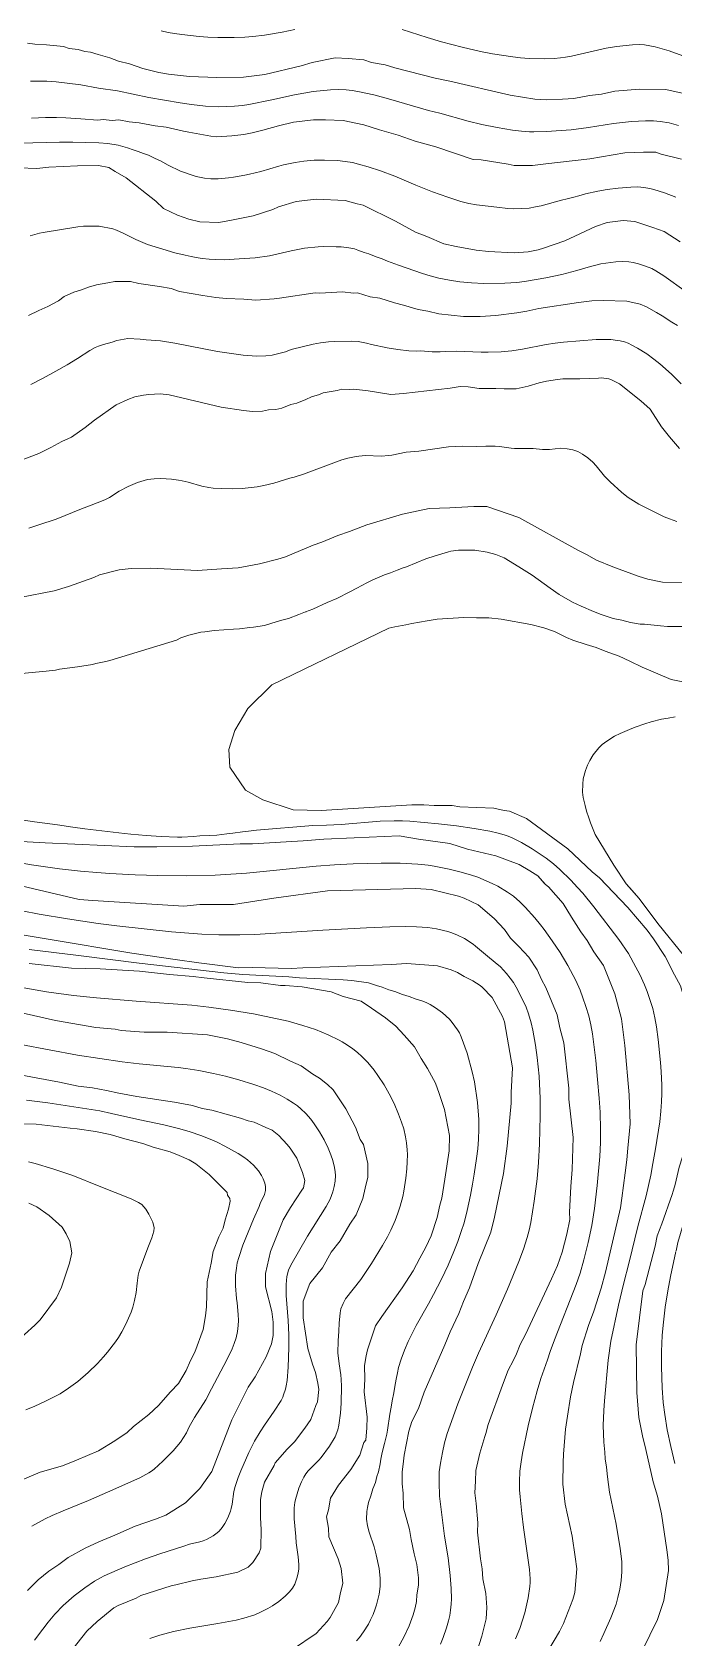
# Model space of a CAD drawing. Header units: metres. Extents: x 548946 to 557077, y 1838800 to 1845419.
# Drawn here: x 552086 to 552328, y 1842373 to 1842978 of the extents above; entities that cross this region are included whole.
import ezdxf

# ---------------------------------------------------------------- set-up
doc = ezdxf.new("R2010")
doc.units = ezdxf.units.M
doc.header["$LTSCALE"] = 28
doc.layers.add('1', color=7, linetype='Continuous', lineweight=13)
doc.layers.add('2', color=7, linetype='Continuous', lineweight=13)

msp = doc.modelspace()

# ---------------------------------------------------------------- linework, layer by layer
at = {"layer": '1'}
msp.add_line((552311.72, 1842655.67), (552315.24, 1842651.68), dxfattribs=at)
for points in [[(552332.6, 1842954.86), (552325.29, 1842956.57), (552315.37, 1842956.7), (552306.06, 1842955.89), (552301.1, 1842954.81), (552296.58, 1842954.3), (552290.62, 1842953.11), (552286.33, 1842952.87), (552280.25, 1842952.68), (552275.9, 1842952.95), (552266.59, 1842954.42), (552243.88, 1842959.7), (552238.41, 1842960.85), (552223.23, 1842964.71), (552219.55, 1842965.81), (552214.36, 1842966.74), (552211.46, 1842967.68), (552205.55, 1842968.27), (552200.69, 1842968.48), (552192, 1842966.72), (552187.82, 1842965.48), (552174.23, 1842962.15), (552166.21, 1842961.23), (552156.06, 1842961.08), (552145.85, 1842961.44), (552137.88, 1842962.31), (552134.25, 1842962.91), (552128.23, 1842964.5), (552123.2, 1842966.22), (552119.02, 1842967.26), (552115.83, 1842968.42), (552111.37, 1842969.69), (552108.47, 1842970.63), (552106.4, 1842970.9), (552103.78, 1842971.62), (552100.43, 1842972), (552098.31, 1842972.77), (552091.9, 1842973.31), (552087.55, 1842973.57), (552084.71, 1842974.01)], [(552118.62, 1842956.01), (552111.46, 1842957.06), (552104.82, 1842958.24), (552095.54, 1842959.4), (552092.01, 1842959.64), (552085.82, 1842959.71)], [(552330.05, 1842942.99), (552326.54, 1842943.92), (552323.21, 1842944.51), (552320.71, 1842944.69), (552317.64, 1842944.72), (552312.36, 1842944.48), (552309.02, 1842944.16), (552305.63, 1842943.73), (552296.22, 1842942.25), (552289.6, 1842941.38), (552285.88, 1842941.05), (552280.38, 1842940.72), (552275.59, 1842940.56), (552273.89, 1842940.6), (552270.95, 1842940.82), (552267.47, 1842941.26), (552261.75, 1842942.21), (552256, 1842943.36), (552250.79, 1842944.64), (552240.12, 1842947.59), (552235.93, 1842948.65), (552220.75, 1842952.99), (552215.24, 1842954.47), (552209.21, 1842955.83), (552207.06, 1842956.18), (552204.84, 1842956.42), (552201.99, 1842956.49), (552198.92, 1842956.44), (552192.44, 1842955.77), (552185.32, 1842954.5), (552176.83, 1842952.58), (552168.17, 1842950.84), (552165.75, 1842950.52), (552162.78, 1842950.24), (552156.71, 1842950.04), (552151.85, 1842950.31), (552146.6, 1842950.9), (552142.23, 1842951.53), (552130.53, 1842953.51), (552118.62, 1842956.01)], [(552086.27, 1842945.68), (552091.57, 1842946.03), (552095.64, 1842945.99), (552099.2, 1842945.89), (552104.84, 1842945.52), (552111.25, 1842944.98), (552113.26, 1842945.21), (552116.6, 1842944.83), (552119.11, 1842945.12), (552123.02, 1842944.29), (552126.87, 1842943.97), (552132.83, 1842942.88), (552136.96, 1842942.33), (552143.49, 1842940.79)], [(552143.49, 1842940.79), (552145.55, 1842940.52), (552153.87, 1842938.93), (552155.93, 1842938.66), (552161.73, 1842939.07), (552166.24, 1842939.58), (552169.47, 1842940.21), (552173.43, 1842941.17), (552179.33, 1842942.86), (552185.02, 1842944.27), (552192.54, 1842945.14), (552197.11, 1842945.15), (552203.75, 1842944.89), (552211.56, 1842943.25), (552217.36, 1842941.37), (552224.45, 1842939.39), (552230.82, 1842937.07), (552238.68, 1842934.92), (552252.69, 1842930.17), (552255.76, 1842930.01), (552265.86, 1842928.37), (552268.2, 1842927.88), (552275.06, 1842927.9), (552280.08, 1842928.47), (552296.63, 1842930.37), (552309.84, 1842932.64), (552316.92, 1842932.94), (552321.49, 1842932.96), (552323.61, 1842932.19), (552331.2, 1842930.26)], [(552329.11, 1842915.92), (552324.8, 1842917.61), (552320.8, 1842918.85), (552319.28, 1842919.23), (552317, 1842919.66), (552314.81, 1842919.84), (552312.08, 1842919.79), (552307.32, 1842919.37), (552303.15, 1842918.81), (552299.66, 1842918.2), (552294.98, 1842917.17), (552292.56, 1842916.48), (552290.58, 1842916.01), (552288.15, 1842915.28), (552285.96, 1842914.78), (552278.28, 1842912.71), (552276.18, 1842912.27), (552273.76, 1842911.86), (552271.05, 1842911.64), (552268.08, 1842911.6), (552265.75, 1842911.73), (552261.59, 1842912.14), (552253.91, 1842913.11), (552251.12, 1842913.62), (552248.02, 1842914.38), (552243.1, 1842915.93), (552237.33, 1842918.02), (552231.04, 1842920.54), (552223.24, 1842923.82), (552217.78, 1842925.93), (552213.13, 1842927.44), (552209.46, 1842928.46), (552207.18, 1842929), (552204.52, 1842929.46), (552201.53, 1842929.78), (552196.71, 1842929.97), (552192.78, 1842929.89), (552188.84, 1842929.56), (552185.57, 1842929.06), (552181.2, 1842928.1), (552179.46, 1842927.66), (552172.64, 1842925.66), (552168.37, 1842924.57), (552166.68, 1842924.23), (552162.42, 1842923.44), (552160.54, 1842923.2), (552156.62, 1842922.83), (552153.79, 1842922.84), (552151.44, 1842923.1), (552148.33, 1842923.8), (552147.16, 1842924.14), (552142.43, 1842925.79), (552137.73, 1842928.03), (552134.92, 1842929.63), (552132.82, 1842930.55), (552130.4, 1842931.73), (552128.5, 1842932.39), (552126.41, 1842933.23), (552124.56, 1842933.77), (552122.45, 1842934.53), (552118.88, 1842935.56), (552114.99, 1842936.21), (552111.61, 1842936.45), (552101.87, 1842936.73), (552096.82, 1842936.74), (552086.76, 1842936.39), (552078.25, 1842936.31)], [(552105.87, 1842904.99), (552103.73, 1842904.74), (552090.64, 1842902.65), (552089.23, 1842902.36), (552085.81, 1842901.41)], [(552332.95, 1842880.35), (552324.57, 1842886.37), (552321.48, 1842888.24), (552319.99, 1842889.03), (552319.04, 1842889.44), (552316.53, 1842890.35), (552314.95, 1842890.83), (552312.94, 1842891.32), (552311.4, 1842891.56), (552308.94, 1842891.72), (552306.5, 1842891.65), (552300.85, 1842890.81), (552296.08, 1842889.65), (552291.74, 1842888.31), (552286.07, 1842886.81), (552280.09, 1842885.54), (552272.07, 1842884.2), (552269.12, 1842883.83), (552264.65, 1842883.59), (552256.73, 1842883.44), (552252.04, 1842883.63), (552247.65, 1842884.11), (552243.83, 1842884.69), (552239.82, 1842885.45), (552236.55, 1842886.28), (552233.58, 1842887.22), (552224.54, 1842890.36), (552220.41, 1842891.89), (552218.4, 1842892.73), (552216.09, 1842893.5), (552213.42, 1842894.55), (552211.57, 1842895.15), (552209.26, 1842896.03), (552207.93, 1842896.44), (552205.79, 1842896.87), (552203, 1842897.2), (552201.11, 1842897.3), (552196.27, 1842897.39), (552194.27, 1842897.31), (552189.11, 1842896.77), (552184.09, 1842895.75), (552180.79, 1842894.94), (552175.97, 1842893.89), (552170.51, 1842893.13), (552164.55, 1842892.68), (552158.83, 1842892.4), (552155.68, 1842892.47), (552153.19, 1842892.63), (552150.62, 1842892.89), (552148.28, 1842893.24), (552146.46, 1842893.56), (552144.17, 1842894.08), (552140.33, 1842895.05), (552135.73, 1842896.35), (552129.94, 1842898.16), (552125.6, 1842899.99), (552121.11, 1842902.32), (552118.28, 1842903.59), (552116.96, 1842904.07), (552111.76, 1842904.99), (552110.21, 1842905.07), (552107.39, 1842905.06), (552105.87, 1842904.99)], [(552085.12, 1842871.35), (552088.96, 1842873.32), (552092.36, 1842874.72), (552096.42, 1842876.96), (552098.53, 1842878.48), (552102.15, 1842880.16), (552105.11, 1842881.01), (552107.78, 1842882.08), (552110.73, 1842882.92), (552114.97, 1842883.66), (552117.7, 1842884.23), (552123.55, 1842884.14), (552126.67, 1842883.48), (552134.43, 1842882.33), (552138.84, 1842881.56), (552142.02, 1842880.4), (552150.83, 1842878.87), (552155.74, 1842878.16), (552159.59, 1842877.84), (552166.22, 1842877.58), (552170.85, 1842877.1), (552177.65, 1842877.62), (552179.66, 1842877.85), (552193.15, 1842879.9), (552194.93, 1842879.85), (552203.52, 1842880.33), (552207.64, 1842879.78), (552209.15, 1842879.96), (552213.89, 1842878.47), (552217.52, 1842877.87)], [(552217.52, 1842877.87), (552223.04, 1842876.21), (552226.45, 1842875.33), (552231.97, 1842873.68), (552235.6, 1842873.07), (552239.78, 1842872.03), (552249.04, 1842871.06), (552255.4, 1842871.02), (552261.2, 1842871.43), (552269.22, 1842872.35), (552272.95, 1842873.03), (552277.41, 1842874.05), (552292.4, 1842876.27), (552297.42, 1842876.85), (552301.71, 1842877.08), (552310.63, 1842876.83), (552315.6, 1842875.62), (552318, 1842874.63), (552321.8, 1842872.52), (552323.98, 1842871.25), (552327.55, 1842868.86), (552329.73, 1842867.59)], [(552242.41, 1842857.82), (552240.24, 1842857.71), (552237.24, 1842857.71), (552232.82, 1842858.01), (552231.16, 1842857.99), (552228.44, 1842858.12), (552224.31, 1842858.59), (552220.34, 1842859.25), (552214.41, 1842860.48), (552212.5, 1842860.97), (552209.36, 1842861.58), (552206.68, 1842861.72), (552200.29, 1842861.62), (552198.24, 1842861.46), (552195.14, 1842861.05), (552192.36, 1842860.54), (552188.71, 1842859.75), (552184.16, 1842858.52), (552181.96, 1842857.73), (552180.43, 1842857.28), (552177.01, 1842856.47), (552174.57, 1842856.16), (552171.14, 1842856), (552166.04, 1842856.49), (552156.37, 1842857.8), (552140.21, 1842860.93), (552134.85, 1842861.83), (552131.31, 1842862.14), (552129.44, 1842862.2), (552127.19, 1842862.51), (552122.52, 1842862.66), (552118.44, 1842861.97), (552116.71, 1842861.36), (552113.42, 1842860.49), (552111.47, 1842859.83), (552110.25, 1842859.31), (552108.28, 1842858.23), (552103.59, 1842855.17), (552099.65, 1842852.8), (552095.41, 1842850.34), (552090.64, 1842847.72), (552085.99, 1842845.4)], [(552331.14, 1842845.65), (552327.4, 1842849.3), (552323, 1842853.16), (552320.76, 1842854.93), (552318.13, 1842856.87), (552314.67, 1842859.09), (552312.51, 1842860.25), (552311.1, 1842860.89), (552309.67, 1842861.41), (552308.14, 1842861.8), (552307.11, 1842861.99), (552304.54, 1842862.27), (552301.88, 1842862.39), (552299.03, 1842862.34), (552286.69, 1842861.32), (552283.6, 1842860.98), (552280.23, 1842860.49), (552271.26, 1842858.68), (552267.29, 1842858.04), (552263.29, 1842857.71), (552258.35, 1842857.55), (552255.71, 1842857.56), (552246.42, 1842857.88), (552242.41, 1842857.82)], [(552330.45, 1842821.32), (552326.65, 1842825.71), (552323.68, 1842829.44), (552319.36, 1842836.06), (552315.95, 1842839.23), (552307.85, 1842845.67), (552304.89, 1842847.11), (552303.83, 1842847.5), (552300.98, 1842847.93), (552299.98, 1842847.82), (552292.9, 1842847.51), (552286.54, 1842847.55), (552284.54, 1842847.32), (552280.3, 1842846.58), (552277.57, 1842846.01), (552273.39, 1842844.77), (552268.94, 1842843.76), (552264.36, 1842843.74), (552261.3, 1842843.9), (552258.51, 1842843.83), (552254.94, 1842843.93), (552250.81, 1842844.48), (552247.75, 1842844.63), (552244.01, 1842843.95), (552226.46, 1842841.94), (552221.66, 1842841.65)], [(552221.66, 1842841.65), (552213.13, 1842842.96), (552207.72, 1842843.61), (552206.21, 1842843.44), (552203.15, 1842843.6), (552201.42, 1842843.14), (552197.69, 1842842.46), (552196.18, 1842842.29), (552194.73, 1842841.62), (552191.78, 1842840.77), (552189.61, 1842839.76), (552186.21, 1842838.35), (552183.98, 1842837.85), (552180.59, 1842836.44), (552178.36, 1842835.93), (552175.57, 1842835.87), (552173.34, 1842835.36), (552169.55, 1842835.18), (552166.21, 1842835.56), (552157.67, 1842836.87), (552138.09, 1842841.49), (552134.74, 1842841.86), (552130.45, 1842841.63), (552128.44, 1842841.4), (552125.21, 1842840.77), (552122.54, 1842839.71), (552118.19, 1842837.68), (552109.96, 1842831.91), (552106.46, 1842829.23), (552101.28, 1842825.59), (552097.67, 1842823.9), (552093.6, 1842821.66), (552089.04, 1842819.36), (552075.4, 1842814.24)], [(552349.23, 1842770.47), (552324.03, 1842770.89), (552318.56, 1842772.04), (552314.88, 1842773.14), (552305.33, 1842776.62), (552299.19, 1842779.22), (552295.39, 1842781.33), (552292.15, 1842782.99), (552269.9, 1842795.3), (552257.83, 1842799.41), (552252.93, 1842799.41), (552243.87, 1842798.85), (552236.14, 1842798.66), (552226.07, 1842796.47), (552212.65, 1842792.54), (552206.08, 1842790.01), (552201.68, 1842788.49), (552195.61, 1842786.02), (552192.43, 1842784.89), (552182.02, 1842780.4), (552179.07, 1842779.55), (552172.16, 1842777.75), (552164.19, 1842776.33), (552157.89, 1842775.86), (552148.81, 1842775.33), (552131.19, 1842776.11), (552123.83, 1842776.03), (552119.31, 1842775.51), (552111.9, 1842773.65), (552109.73, 1842772.64), (552100.21, 1842769.26), (552094.81, 1842767.62), (552081.88, 1842765.13)], [(552151.59, 1842752.21), (552155.14, 1842752.62), (552158.8, 1842752.94), (552162.36, 1842753.15), (552164.64, 1842753.31), (552168.58, 1842753.76), (552169.96, 1842753.92), (552174.07, 1842754.59), (552176.87, 1842755.41), (552180.64, 1842756.53), (552183.15, 1842757.22), (552186.98, 1842758.66), (552189.56, 1842759.65), (552192.23, 1842760.76), (552197.63, 1842763.27), (552201.35, 1842764.79), (552206.16, 1842767.24), (552208.89, 1842768.65), (552212.65, 1842770.68), (552214.92, 1842771.73), (552219.29, 1842773.63), (552221.5, 1842774.38), (552224.08, 1842775.38), (552226.38, 1842776.24), (552227.63, 1842776.68), (552234.86, 1842779.7), (552238.43, 1842780.81), (552243.35, 1842782.27), (552244.31, 1842782.58), (552247.16, 1842783.01), (552249.46, 1842782.97), (552253.36, 1842782.92), (552257.94, 1842782.15), (552261.22, 1842781.32), (552264.36, 1842780.09), (552269.93, 1842776.73), (552274.89, 1842773.51), (552281.74, 1842768.6), (552285.1, 1842766.29), (552290.12, 1842763.38), (552293.39, 1842761.85), (552298.01, 1842759.79), (552300.93, 1842758.73), (552305.49, 1842757.25), (552308.67, 1842756.52), (552311.95, 1842755.7), (552315.61, 1842755.12), (552317.32, 1842755.01), (552323.28, 1842754.4), (552326, 1842754.21), (552327.4, 1842754.17), (552331.49, 1842754.14)], [(552151.59, 1842752.21), (552155.14, 1842752.62), (552158.8, 1842752.94), (552162.36, 1842753.15), (552164.64, 1842753.31), (552168.58, 1842753.76), (552169.96, 1842753.92), (552174.07, 1842754.59), (552176.87, 1842755.41), (552180.64, 1842756.53), (552183.15, 1842757.22), (552186.98, 1842758.66), (552189.56, 1842759.65), (552189.82, 1842759.76)], [(552244.83, 1842686.72), (552237.97, 1842686.69), (552234.13, 1842687.01), (552229.55, 1842687), (552195.42, 1842684.85), (552184.87, 1842685.15), (552173.38, 1842688.84), (552166.87, 1842692.53), (552160.97, 1842701.13), (552160.66, 1842707.89), (552162.83, 1842714.95), (552167.8, 1842723.25), (552176.8, 1842732.15), (552220.92, 1842753.6), (552223.14, 1842754.11), (552227.38, 1842754.85), (552229.61, 1842755.36), (552235.35, 1842756.27), (552239.08, 1842756.95), (552249.17, 1842757.59), (552254.02, 1842757.39), (552258.59, 1842757.4), (552263.22, 1842756.92), (552274.38, 1842754.89), (552279.35, 1842753.68), (552283.31, 1842752.35), (552287.89, 1842750.08), (552290.29, 1842749.09), (552295.31, 1842747.38), (552299, 1842746.27), (552302.46, 1842744.89), (552307.76, 1842742.96), (552311.78, 1842741.13), (552316.36, 1842738.86), (552327.3, 1842734.27), (552333.55, 1842732.95)], [(552244.83, 1842686.72), (552237.97, 1842686.69), (552234.13, 1842687.01), (552229.55, 1842687), (552195.42, 1842684.85), (552184.87, 1842685.15), (552173.38, 1842688.84), (552166.87, 1842692.53), (552160.97, 1842701.13), (552160.66, 1842707.89), (552162.83, 1842714.95), (552167.8, 1842723.25), (552176.8, 1842732.15), (552220.92, 1842753.6), (552223.14, 1842754.11), (552227.38, 1842754.85), (552229.61, 1842755.36), (552235.35, 1842756.27), (552239.08, 1842756.95), (552249.17, 1842757.59), (552254.02, 1842757.39), (552258.59, 1842757.4), (552263.22, 1842756.92), (552274.38, 1842754.89), (552279.35, 1842753.68), (552283.31, 1842752.35), (552287.89, 1842750.08), (552290.29, 1842749.09), (552295.31, 1842747.38), (552299, 1842746.27), (552302.46, 1842744.89), (552307.76, 1842742.96), (552311.78, 1842741.13), (552316.36, 1842738.86), (552327.3, 1842734.27), (552333.55, 1842732.95)], [(552082.45, 1842736.42), (552091.82, 1842737.39), (552095.28, 1842737.69), (552096.83, 1842738.06), (552103.62, 1842738.94), (552109.2, 1842739.88), (552110.56, 1842740.23), (552114.25, 1842741.05), (552115.72, 1842741.32), (552140.88, 1842749.09), (552142.58, 1842749.88), (552145.56, 1842750.92), (552150.02, 1842752.03), (552151.59, 1842752.21)], [(552082.45, 1842736.42), (552091.82, 1842737.39), (552095.28, 1842737.69), (552096.83, 1842738.06), (552103.62, 1842738.94), (552109.2, 1842739.88), (552110.56, 1842740.23), (552114.25, 1842741.05), (552115.72, 1842741.32), (552140.88, 1842749.09), (552142.58, 1842749.88), (552145.56, 1842750.92), (552150.02, 1842752.03), (552151.59, 1842752.21)], [(552328.8, 1842720.1), (552326.15, 1842719.7), (552323.7, 1842719.32), (552319.83, 1842718.28), (552317.42, 1842717.51), (552313.77, 1842716.29), (552311.58, 1842715.34), (552308.06, 1842713.84), (552305.99, 1842712.8), (552303.1, 1842710.98), (552301.35, 1842709.68), (552300, 1842708.43), (552297.91, 1842705.79), (552296.64, 1842703.75), (552295.75, 1842701.95), (552294.99, 1842699.87), (552294.15, 1842696.78), (552293.98, 1842694.76), (552293.93, 1842691.76), (552294.15, 1842689.79), (552294.91, 1842686.69), (552295.44, 1842684.65), (552296.23, 1842682.05), (552296.94, 1842680.24), (552297.93, 1842677.65), (552298.64, 1842675.84), (552305.74, 1842664.22), (552310.32, 1842657.25), (552311.72, 1842655.67)], [(552328.8, 1842720.1), (552326.15, 1842719.7), (552323.7, 1842719.32), (552319.83, 1842718.28), (552317.42, 1842717.51), (552313.77, 1842716.29), (552311.58, 1842715.34), (552308.06, 1842713.84), (552305.99, 1842712.8), (552303.1, 1842710.98), (552301.35, 1842709.68), (552300, 1842708.43), (552297.91, 1842705.79), (552296.64, 1842703.75), (552295.75, 1842701.95), (552294.99, 1842699.87), (552294.15, 1842696.78), (552293.98, 1842694.76), (552293.93, 1842691.76), (552294.15, 1842689.79), (552294.91, 1842686.69), (552295.44, 1842684.65), (552296.23, 1842682.05), (552296.94, 1842680.24), (552297.93, 1842677.65), (552298.64, 1842675.84), (552305.74, 1842664.22), (552310.32, 1842657.25), (552315.24, 1842651.68)], [(552305.46, 1842654.08), (552300.29, 1842659.52), (552297.49, 1842661.74), (552288.37, 1842670.35), (552272.84, 1842681.79), (552266.42, 1842684.61), (552264.35, 1842684.88), (552260.45, 1842685.71), (552247.68, 1842686.28), (552244.83, 1842686.72)], [(552328.62, 1842622.87), (552325.03, 1842629.83), (552320.71, 1842636.45), (552318.3, 1842639.73), (552310.97, 1842648.29), (552300.29, 1842659.52), (552297.49, 1842661.74), (552288.37, 1842670.35), (552272.84, 1842681.79), (552266.42, 1842684.61), (552264.35, 1842684.88), (552260.45, 1842685.71), (552247.68, 1842686.28), (552244.83, 1842686.72)], [(552123.71, 1842675.88), (552121.28, 1842676.2), (552106.4, 1842677.99), (552101.85, 1842678.56), (552096.06, 1842679.4), (552087.34, 1842680.6), (552081.56, 1842681.43)], [(552123.71, 1842675.88), (552121.28, 1842676.2), (552106.4, 1842677.99), (552101.85, 1842678.56), (552096.06, 1842679.4), (552087.34, 1842680.6), (552081.56, 1842681.43)], [(552298.28, 1842648.47), (552298.23, 1842648.53), (552293.97, 1842653.71), (552292.06, 1842655.82), (552289.47, 1842658.54), (552285.3, 1842662.63), (552282.95, 1842664.7), (552280.27, 1842666.83), (552274.97, 1842670.45), (552270.96, 1842672.77), (552267.4, 1842674.56), (552265.23, 1842675.43), (552262.14, 1842676.37), (552258.96, 1842677.09), (552253.04, 1842678.07), (552246.39, 1842679.04), (552239.63, 1842679.85), (552228.88, 1842680.85), (552226.05, 1842680.99), (552222.96, 1842681), (552217.7, 1842680.78), (552202.97, 1842679.58), (552197.45, 1842679.29), (552192.25, 1842679.2), (552171.02, 1842677.5), (552167.98, 1842677.05), (552165.81, 1842676.8), (552162.18, 1842676.29), (552159.82, 1842676.02), (552156.07, 1842675.59), (552153.4, 1842675.38), (552149.72, 1842675.26), (552147.25, 1842675.08), (552142.89, 1842674.78), (552141.3, 1842674.8), (552135.08, 1842675.08), (552129.45, 1842675.44), (552123.71, 1842675.88)], [(552304.57, 1842484.9), (552307.5, 1842498.48), (552309.36, 1842506.42), (552311.53, 1842514.71), (552314.8, 1842528.12), (552317.89, 1842539.63), (552319.65, 1842547.48), (552320.47, 1842551.8), (552320.89, 1842554.65), (552321.4, 1842557.37), (552323, 1842567.55), (552323.45, 1842571.61), (552323.73, 1842575.04), (552323.84, 1842578.22), (552323.82, 1842581.33), (552323.6, 1842586.45), (552323.33, 1842589.85), (552322.4, 1842598.59), (552321.79, 1842603.36), (552321.2, 1842606.69), (552320.38, 1842610.21), (552319.45, 1842613.29), (552318.26, 1842616.67), (552317.27, 1842619.13), (552315.48, 1842622.99), (552314.05, 1842625.84), (552311.2, 1842630.98), (552307.57, 1842636.3), (552298.23, 1842648.53), (552293.97, 1842653.71), (552292.06, 1842655.82), (552289.47, 1842658.54), (552285.3, 1842662.63), (552282.95, 1842664.7), (552280.27, 1842666.83), (552274.97, 1842670.45), (552270.96, 1842672.77), (552267.4, 1842674.56), (552265.23, 1842675.43), (552262.14, 1842676.37), (552258.96, 1842677.09), (552253.04, 1842678.07), (552246.39, 1842679.04), (552239.63, 1842679.85), (552228.88, 1842680.85), (552226.05, 1842680.99), (552222.96, 1842681), (552217.7, 1842680.78), (552202.97, 1842679.58), (552197.45, 1842679.29), (552192.25, 1842679.2), (552171.02, 1842677.5), (552167.98, 1842677.05), (552165.81, 1842676.8), (552162.18, 1842676.29), (552159.82, 1842676.02), (552156.07, 1842675.59), (552153.4, 1842675.38), (552149.72, 1842675.26), (552147.25, 1842675.08), (552142.89, 1842674.78), (552141.3, 1842674.8), (552135.08, 1842675.08), (552129.45, 1842675.44), (552123.71, 1842675.88)], [(552077.89, 1842673.45), (552091.44, 1842672.72), (552124.9, 1842671.21), (552133.54, 1842671.18), (552146.98, 1842671.45), (552164.93, 1842672.23), (552169.5, 1842672.25), (552188.67, 1842673.43), (552196.48, 1842674.07), (552207.85, 1842674.61), (552224.8, 1842675.28), (552232.05, 1842674.07), (552243.93, 1842672.38), (552250.52, 1842670.34), (552261.23, 1842667.76), (552269.99, 1842664.44), (552274.07, 1842662.11), (552277.09, 1842660.17), (552279.49, 1842657.52)], [(552077.89, 1842673.45), (552091.44, 1842672.72), (552124.9, 1842671.21), (552133.54, 1842671.18), (552146.98, 1842671.45), (552164.93, 1842672.23), (552169.5, 1842672.25), (552188.67, 1842673.43), (552196.48, 1842674.07), (552207.85, 1842674.61), (552224.8, 1842675.28), (552232.05, 1842674.07), (552243.93, 1842672.38), (552250.52, 1842670.34), (552261.23, 1842667.76), (552269.99, 1842664.44), (552274.07, 1842662.11), (552277.09, 1842660.17), (552280, 1842656.95), (552281.12, 1842656.06), (552286.66, 1842649.83), (552289.8, 1842644.6), (552293.22, 1842639.15)], [(552060.34, 1842661.59), (552104.2, 1842651.36), (552109.33, 1842650.93), (552143.63, 1842648.76), (552149.65, 1842649.45), (552162.36, 1842649.38), (552177.63, 1842651.84), (552197.79, 1842654.6), (552231.13, 1842655.47), (552236.82, 1842655.05), (552247.16, 1842652.58), (552249.28, 1842651.8), (552254.56, 1842649.26), (552260.57, 1842644.2), (552264.45, 1842640.02), (552266.71, 1842636.77), (552269.97, 1842633.54), (552273.73, 1842629.55), (552276.82, 1842624.82), (552278.5, 1842621.2), (552280.13, 1842618.09), (552284.34, 1842607.9), (552285.42, 1842602.94), (552286.83, 1842597.25), (552288.78, 1842580.2), (552288.74, 1842576.13), (552290.4, 1842561.58), (552290, 1842549.59), (552289.46, 1842543.18), (552289.05, 1842533.48), (552289.11, 1842530.69), (552287.96, 1842525.22), (552286.2, 1842518.42), (552284.49, 1842513.39), (552282.27, 1842508.31), (552272.47, 1842487.37), (552270.37, 1842483.57), (552268.98, 1842480.11), (552267.77, 1842477.43), (552265.88, 1842473.91), (552263.73, 1842468.33), (552258.31, 1842453.48), (552257.43, 1842450.08), (552257.04, 1842449.02), (552255.22, 1842442.71), (552253.68, 1842436.18), (552253.64, 1842432.11), (552253.38, 1842427.76), (552253.84, 1842423.75), (552254.42, 1842416.45), (552254.32, 1842412.88)], [(552328.14, 1842541.78), (552328.77, 1842543.87), (552330.31, 1842550.4), (552331.63, 1842554.36), (552333.72, 1842562.73), (552335.86, 1842575.17), (552336.56, 1842580.08), (552336.82, 1842586.71), (552336.08, 1842590.95), (552335.62, 1842597.25), (552334.59, 1842603.99), (552334.3, 1842606.5), (552332.95, 1842611.68), (552330.86, 1842618.81), (552328.62, 1842622.87), (552325.03, 1842629.83), (552320.71, 1842636.45), (552318.3, 1842639.73), (552310.97, 1842648.29), (552305.46, 1842654.08)], [(552315.24, 1842651.68), (552322.28, 1842642.27), (552332.49, 1842629.73), (552337.77, 1842620.67), (552343.59, 1842598.76), (552343.92, 1842595.8), (552344.26, 1842592.85), (552344.78, 1842588.32), (552345.01, 1842584.55), (552345.15, 1842582.47), (552345.08, 1842578.77), (552344.5, 1842572.55), (552343.36, 1842569.11), (552341.28, 1842562.06), (552339.17, 1842554.49), (552336.53, 1842544.55), (552329.89, 1842522.01), (552329.15, 1842518.89)], [(552315.24, 1842651.68), (552322.28, 1842642.27), (552332.49, 1842629.73)], [(552124.05, 1842631.12), (552060.84, 1842641.67)], [(552082.74, 1842647.05), (552089.11, 1842645.82), (552099.86, 1842643.99), (552111.33, 1842642.32), (552118.37, 1842641.42), (552139.01, 1842639.14), (552150.5, 1842638.3), (552156.84, 1842638.06), (552164.73, 1842638.02), (552170.46, 1842638.16), (552196.08, 1842639.78), (552212.56, 1842640.63), (552221.3, 1842640.98), (552227.34, 1842641.09), (552231.33, 1842641.06), (552235.61, 1842640.71), (552238.84, 1842640.24), (552241.53, 1842639.68), (552243.13, 1842639.26), (552244.68, 1842638.76), (552246.83, 1842637.9), (552249.41, 1842636.6), (552252.72, 1842634.42), (552253.64, 1842633.74), (552258.04, 1842629.95), (552261.05, 1842627.55), (552262.94, 1842625.89), (552265.25, 1842623.41), (552266.66, 1842621.65), (552267.84, 1842620), (552268.93, 1842618.26), (552270.35, 1842615.6), (552272.66, 1842610.68), (552273.6, 1842608.23), (552274.56, 1842604.8), (552275.18, 1842602.07), (552276.22, 1842596.4), (552276.88, 1842591.78), (552277.6, 1842584.77), (552277.98, 1842576.27), (552277.95, 1842569.85), (552277.7, 1842559.25), (552277.3, 1842552.17), (552276.76, 1842546.05), (552275.71, 1842537.68), (552274.45, 1842529.54), (552273.84, 1842526.74), (552273.11, 1842523.97), (552271.68, 1842519.56), (552269.94, 1842514.94), (552265.59, 1842504.5), (552261.34, 1842494.78), (552254.72, 1842480.31), (552252.46, 1842475.03), (552249.39, 1842467.5), (552246.98, 1842461.33), (552242.94, 1842450.13), (552241.91, 1842446.54), (552241.11, 1842442.93), (552240.33, 1842438.87), (552239.93, 1842435.65)], [(552293.22, 1842639.15), (552295.62, 1842635.87), (552298.15, 1842631.58), (552301.79, 1842626.41), (552306.06, 1842615.72), (552308.66, 1842606.36), (552309.8, 1842596.33), (552311.43, 1842577.71), (552311.91, 1842566.84), (552310.94, 1842557.58), (552310.67, 1842553.23), (552309.96, 1842548.32), (552308.77, 1842538.78), (552308.17, 1842535.16), (552302.56, 1842510.89), (552300.96, 1842504.86), (552298.15, 1842496.15), (552296.21, 1842490.85), (552293.78, 1842483.2), (552293.13, 1842480.08), (552290.54, 1842469.37), (552289.39, 1842463.9), (552288.19, 1842456.65), (552287.48, 1842451.74), (552286.78, 1842442.26), (552286.63, 1842439.19), (552286.54, 1842431.05), (552287.4, 1842423.52), (552290.06, 1842411.38), (552291.2, 1842403.63), (552291.72, 1842399.12), (552290.97, 1842390.14), (552290.25, 1842387.52), (552286.71, 1842378.47), (552285.27, 1842375.51), (552278.45, 1842364.06)], [(552085.43, 1842632.42), (552103.93, 1842630.23), (552126.8, 1842627.34)], [(552224.38, 1842369.46), (552226.7, 1842373.54), (552228.53, 1842377.56), (552230.08, 1842381.8), (552230.79, 1842384.42), (552231.29, 1842386.76), (552231.5, 1842389.33), (552232.1, 1842392.96), (552232.04, 1842395.74), (552231.47, 1842400.76), (552230.5, 1842404.71), (552229.37, 1842410.17), (552228.69, 1842413.91), (552226.49, 1842422.04), (552226.36, 1842427.62), (552225.96, 1842431.13), (552225.94, 1842435.7), (552226.38, 1842438.54), (552226.76, 1842441.89), (552228.51, 1842450.98), (552229.62, 1842454.67), (552232.11, 1842459.53), (552234.21, 1842465.61), (552242.07, 1842483.53), (552244.06, 1842488.34), (552247.32, 1842495.32), (552249.09, 1842499.84), (552251.31, 1842504.92), (552254.57, 1842514.19), (552259.32, 1842525.91), (552260.7, 1842531.66), (552264.16, 1842548.06), (552265.52, 1842558.38), (552266.97, 1842574.55), (552267.01, 1842578.62), (552267.48, 1842587.82), (552264.47, 1842605.27), (552263.74, 1842607.21), (552259.87, 1842614.39), (552256.12, 1842618.29), (552255.28, 1842618.95), (552252.54, 1842620.67), (552249.3, 1842622.33), (552246.84, 1842623.83), (552244.44, 1842624.83), (552239.2, 1842626.26), (552227.65, 1842627.22), (552221.86, 1842626.81), (552188.46, 1842625.53), (552184.17, 1842625.3), (552169.39, 1842625.64), (552164.32, 1842625.57), (552149.37, 1842627.41), (552140.34, 1842628.66), (552124.05, 1842631.12)], [(552126.8, 1842627.34), (552158.7, 1842623.69), (552165.87, 1842623.08), (552183.18, 1842622.12), (552187.26, 1842621.81), (552203.74, 1842621.07), (552206.99, 1842620.75), (552213.28, 1842619.89), (552214.03, 1842619.72), (552216.26, 1842618.89), (552218.35, 1842618.26), (552220.94, 1842617.23), (552223.24, 1842616.64), (552226.04, 1842615.55), (552228.64, 1842614.8), (552231.18, 1842613.78), (552233.31, 1842613.12), (552234.98, 1842612.45), (552236.5, 1842611.73), (552238.55, 1842610.5), (552241.12, 1842608.56), (552243.82, 1842606.17), (552244.84, 1842605.01), (552246.82, 1842602.26), (552247.52, 1842601.01), (552248.15, 1842599.59), (552250.39, 1842593.37), (552252.31, 1842586.35), (552253.17, 1842582.58), (552254.35, 1842574.8), (552254.8, 1842568.43), (552254.82, 1842564.77), (552254.7, 1842561.01), (552254.43, 1842557.38), (552254, 1842553.68), (552253.13, 1842547.83), (552252.48, 1842544.09), (552251.71, 1842539.94), (552250.49, 1842534.13), (552249.27, 1842529.46), (552248.22, 1842526.22), (552246.88, 1842522.48), (552245.41, 1842518.72), (552243.24, 1842513.53), (552240.74, 1842508.24), (552237.79, 1842502.52), (552235.88, 1842499), (552231.23, 1842490.74), (552228.2, 1842484.78), (552226.79, 1842481.47), (552225.53, 1842478.11), (552224.59, 1842474.9), (552224.14, 1842473), (552223.74, 1842470.51), (552223.16, 1842467.77), (552222.8, 1842465.4), (552222.15, 1842462.39), (552221.85, 1842460.07), (552221.31, 1842457.42), (552220.47, 1842451.3), (552220.18, 1842449.84), (552219.34, 1842446.3), (552218.41, 1842442.88), (552217.91, 1842440.4), (552217.68, 1842438.64), (552217.07, 1842435.67), (552216.45, 1842433.88), (552215.87, 1842431.61), (552214.92, 1842429.3), (552214.11, 1842426.58), (552213.26, 1842424.1), (552212.88, 1842422.23), (552212.68, 1842420.68), (552212.56, 1842417.87), (552212.87, 1842415.3), (552213.5, 1842412.86), (552215.34, 1842407.37), (552216.18, 1842404.37), (552217.23, 1842399.23), (552217.65, 1842395.61), (552217.7, 1842393.99), (552217.64, 1842392.46), (552217.22, 1842389.49), (552216.28, 1842385.55), (552215.8, 1842383.98), (552215.02, 1842381.94), (552214.05, 1842379.86), (552213.21, 1842378.3), (552211.38, 1842375.38), (552209.82, 1842373.23), (552208.71, 1842371.92)], [(552079.09, 1842618.72), (552091.87, 1842616.53), (552102.05, 1842615.14), (552110.81, 1842614.24), (552125.69, 1842612.99), (552146.63, 1842611.48), (552153.12, 1842610.75), (552161.29, 1842609.65), (552169.92, 1842608.22), (552183.01, 1842605.41), (552188.55, 1842603.87), (552193.23, 1842602.33), (552198.08, 1842600.3), (552202.2, 1842598.29), (552203.27, 1842597.69), (552205.33, 1842596.46), (552207.31, 1842595.09), (552209.09, 1842593.66), (552210.75, 1842592.19), (552212.96, 1842589.95), (552215.36, 1842587.03), (552216.79, 1842585.05), (552219.1, 1842581.51), (552221.04, 1842578.12), (552222.87, 1842574.47), (552224.59, 1842570.42), (552225.73, 1842567.4), (552226.52, 1842564.93), (552227.19, 1842561.94), (552227.57, 1842559.63), (552227.82, 1842556.98), (552227.92, 1842555.21), (552227.89, 1842552.44), (552227.72, 1842549.81), (552227.35, 1842546.3), (552226.56, 1842541.43), (552226.14, 1842539.45), (552225.17, 1842535.76), (552224.35, 1842533.12), (552223.36, 1842530.41), (552221.68, 1842526.66), (552220.36, 1842524.14), (552218.51, 1842520.91), (552214.36, 1842514.18), (552210.31, 1842508.16), (552204.6, 1842500.82), (552203.66, 1842499.12), (552202.87, 1842497.09), (552202.6, 1842495.58), (552202.19, 1842491.66), (552202.12, 1842488.67), (552201.8, 1842485.07), (552201.71, 1842480.5), (552202.17, 1842476.4), (552202.77, 1842472.25), (552202.94, 1842470.45), (552203.04, 1842467.98), (552202.98, 1842461.57), (552202.68, 1842457.71), (552202.11, 1842453.19), (552201.67, 1842451.41)], [(552117.73, 1842602.4), (552110.54, 1842603.1), (552095.25, 1842605.67), (552068.64, 1842611.77)], [(552094.89, 1842360.18), (552107.1, 1842375.55), (552110.99, 1842379.3), (552117.28, 1842384.34), (552118.95, 1842385.29), (552125.74, 1842388.1), (552127.41, 1842389.05), (552138.94, 1842392.66), (552140.67, 1842393.11), (552146.85, 1842394.58), (552150.08, 1842395.21), (552155.82, 1842396.12), (552164.01, 1842397.82), (552167.85, 1842399.78), (552169.69, 1842401.51), (552172.07, 1842405.09), (552172.62, 1842406.93), (552172.83, 1842413.89), (552172.59, 1842418.36), (552172.56, 1842425.22), (552173, 1842428.07), (552174.1, 1842431.75), (552177.71, 1842438.01), (552178.09, 1842439.07), (552182.59, 1842444.15), (552185.32, 1842447.01), (552189.31, 1842452.04), (552191.48, 1842455.33), (552193.41, 1842460.64), (552194.02, 1842461.98), (552194.51, 1842466.61), (552194.22, 1842469.11), (552193.26, 1842473.07), (552192.13, 1842476.24), (552190.44, 1842482.15), (552188.62, 1842493.63), (552188.65, 1842499.98), (552191.2, 1842506.63), (552195.86, 1842512.5), (552199.24, 1842518.47), (552202.57, 1842522.67), (552206.18, 1842528.92), (552208.56, 1842532.5), (552211.16, 1842538.64), (552211.99, 1842542.55), (552213.03, 1842546.73), (552212.96, 1842551.81), (552211.37, 1842558.99), (552210.14, 1842560.88), (552208.34, 1842565.51), (552204.75, 1842572.46), (552199.88, 1842579.53), (552197.86, 1842581.58), (552194.79, 1842584.03), (552192.33, 1842585.53), (552187.92, 1842588.58), (552183.9, 1842590.4), (552177.98, 1842593.28), (552172.95, 1842595), (552165.31, 1842597.42), (552160.06, 1842598.86), (552152.53, 1842600.28), (552137.42, 1842601.35), (552128.77, 1842601.37), (552120.07, 1842601.9), (552117.73, 1842602.4)], [(552082.21, 1842596.7), (552103.59, 1842592.71), (552120.37, 1842590.2), (552126.88, 1842589.37), (552141.57, 1842587.95), (552144.4, 1842587.61), (552149.34, 1842586.86), (552154.82, 1842585.8), (552159.34, 1842584.7), (552164.4, 1842583.3), (552170.02, 1842581.58), (552173.68, 1842580.29), (552176.65, 1842579.07), (552179.91, 1842577.57), (552182.63, 1842576.12), (552185.03, 1842574.6), (552186.46, 1842573.58), (552187.81, 1842572.49), (552189.69, 1842570.68), (552191.56, 1842568.48), (552192.81, 1842566.8), (552194.8, 1842563.81), (552196.5, 1842560.72), (552198.02, 1842557.61), (552199.07, 1842555.07), (552199.82, 1842552.97), (552200.46, 1842550.38), (552200.7, 1842548.73), (552200.78, 1842547.36), (552200.71, 1842545.21), (552200.37, 1842543.16), (552199.81, 1842541.1), (552198.78, 1842538.39), (552197.28, 1842535.57), (552190.22, 1842524.42), (552183.95, 1842513.56)], [(552082.56, 1842585.11), (552096.84, 1842582.42), (552103.87, 1842580.94), (552109.28, 1842580.29), (552114.47, 1842579.36), (552119.16, 1842578.37), (552125.91, 1842577.11), (552140.13, 1842574.93), (552146.88, 1842573.67), (552150.57, 1842572.56), (552154.19, 1842571.96), (552164.97, 1842568.88), (552167.87, 1842567.94), (552170.21, 1842567.44), (552174.51, 1842565.39), (552176.91, 1842564.4), (552179.43, 1842562.4), (552182.62, 1842558.95), (552183.79, 1842557.56), (552186.26, 1842553.78), (552188.39, 1842548.44), (552189.24, 1842545.48), (552188.8, 1842542.64), (552188.14, 1842541.8), (552183.81, 1842535.21), (552181.04, 1842530.57), (552176.33, 1842518.66), (552174.44, 1842510.39), (552174.44, 1842505.33), (552176.86, 1842496.04), (552177.32, 1842492.03), (552177.39, 1842486.96), (552176.73, 1842483.83), (552174.74, 1842479.03), (552170.53, 1842471.43), (552167.92, 1842467.58), (552161.72, 1842455.18), (552154.25, 1842435.75), (552149.67, 1842429.36), (552144.28, 1842424.02), (552136.86, 1842419.3), (552132.96, 1842417.84), (552125.38, 1842415.2), (552117.64, 1842411.77), (552111.58, 1842409.3), (552106.51, 1842406.94), (552100.05, 1842403.4), (552096.55, 1842400.72), (552092.77, 1842398.25), (552088.82, 1842395), (552084.71, 1842390.98)], [(552078.61, 1842430.93), (552089.52, 1842435.48), (552097.88, 1842437.97), (552103.22, 1842440.1), (552111.46, 1842443.59), (552117.64, 1842447.34), (552122.37, 1842450.42), (552124.65, 1842452.72), (552130.49, 1842457.2), (552134.15, 1842460.67), (552138.65, 1842465.75), (552141.6, 1842468.89), (552144.59, 1842473.8), (552146.2, 1842477.54), (552147.86, 1842480.78), (552150.95, 1842489.27), (552151.88, 1842494.46), (552152.26, 1842497.8), (552152.46, 1842507.23), (552153.94, 1842514.26), (552154.7, 1842518.66), (552156.86, 1842524.25), (552158.52, 1842527.48), (552159.18, 1842530.61), (552160.51, 1842534.57), (552161.17, 1842537.7), (552161.05, 1842538.7), (552160.15, 1842539.87), (552160.04, 1842540.87), (552156.01, 1842544.98), (552153.16, 1842547.71), (552148.13, 1842551.7), (552145.67, 1842553.2), (552141.93, 1842554.81), (552138.47, 1842556.19), (552132.16, 1842558.01), (552128.2, 1842559.33), (552121.39, 1842561.09), (552115.87, 1842562.75), (552110.4, 1842563.9), (552103.42, 1842564.88), (552100.86, 1842565.1), (552087.97, 1842566.67), (552078.05, 1842566.81)], [(552085.14, 1842552.5), (552087.58, 1842551.87), (552094.33, 1842549.88), (552096.24, 1842549.24), (552101.81, 1842547.29), (552111.72, 1842543.23), (552123.87, 1842538.54), (552126.64, 1842537.17), (552127.26, 1842536.76), (552127.83, 1842536.33), (552129.37, 1842534.63), (552130.47, 1842532.79), (552131.95, 1842529.77), (552132.43, 1842527.65), (552132.35, 1842526.36), (552131.6, 1842523.84), (552130.05, 1842520.09), (552126.84, 1842511.26), (552126.5, 1842509.78), (552126.05, 1842506.76), (552125.65, 1842503.27), (552125.13, 1842500.22), (552124.45, 1842497.75), (552123.76, 1842495.81), (552121.79, 1842491.27), (552120.25, 1842488.34), (552118.98, 1842486.25), (552117.85, 1842484.59), (552114.88, 1842480.73), (552113.41, 1842479.03), (552111.08, 1842476.53), (552107.67, 1842473.11), (552103.72, 1842469.72), (552100.15, 1842467.12), (552097.01, 1842465.1), (552094.99, 1842463.99), (552091.32, 1842462.15), (552087.53, 1842460.45), (552084.13, 1842459.03)], [(552316.35, 1842368.14), (552322.11, 1842379.98), (552324.6, 1842387.13), (552326.35, 1842398.51), (552326.17, 1842402.3), (552325.71, 1842406.31), (552323.66, 1842419.8), (552322.13, 1842426.48), (552320.49, 1842431.88), (552317.83, 1842444.03), (552316.48, 1842449.21), (552315.17, 1842456.18), (552314.36, 1842465.48), (552314.08, 1842483.49), (552316.58, 1842503.85), (552317.57, 1842506.25), (552321.26, 1842520.65), (552322.08, 1842524.55), (552323.85, 1842529.08), (552327.66, 1842540.18), (552328.77, 1842543.87)], [(552079.66, 1842483.9), (552087.5, 1842490.9), (552089.56, 1842492.91), (552095.72, 1842501.24), (552097.54, 1842505.26), (552100.58, 1842514.25), (552101.4, 1842518.15), (552100.67, 1842522.39), (552099.32, 1842525.28), (552097.75, 1842527.9), (552092.94, 1842532.18), (552088.24, 1842535.45), (552085.29, 1842536.89)], [(552329.09, 1842518.65), (552327.1, 1842509.3), (552326.09, 1842503.88), (552325.1, 1842497.64), (552324.28, 1842490.94), (552323.97, 1842487), (552323.68, 1842481), (552323.63, 1842475.17), (552323.92, 1842467.32), (552324.36, 1842461.75), (552324.88, 1842457.21), (552325.84, 1842451.5), (552327.2, 1842445.16), (552328.71, 1842438.83)], [(552183.95, 1842513.56), (552183.13, 1842511.68), (552182.44, 1842509.27), (552182.22, 1842506.27), (552182.17, 1842502.15), (552182.97, 1842492.66), (552183.26, 1842487.32), (552183.21, 1842484.97), (552183.29, 1842482.53), (552183.01, 1842475.13), (552182.55, 1842470.05), (552182.25, 1842468.07), (552181.94, 1842466.74), (552181.28, 1842464.65), (552180.94, 1842463.81), (552180.29, 1842462.57), (552177.72, 1842458.47), (552174.11, 1842453.28), (552172.45, 1842450.76), (552170.29, 1842447.16), (552168.19, 1842442.87), (552165.12, 1842436.08), (552164.14, 1842433.54), (552162.99, 1842430.18), (552162.52, 1842428.2), (552161.84, 1842423.41), (552161.49, 1842421.83), (552161.19, 1842420.87), (552160.47, 1842418.95), (552159.59, 1842417.06), (552159.08, 1842416.13), (552158.11, 1842414.65), (552156.98, 1842413.34), (552156.23, 1842412.66), (552154.66, 1842411.5), (552152.24, 1842410.12), (552150.93, 1842409.61), (552149.68, 1842409.25), (552145.81, 1842408.33), (552143.6, 1842407.68), (552134.59, 1842404.77), (552129.26, 1842402.91), (552121.37, 1842399.86), (552113.64, 1842396.43), (552112.28, 1842395.74), (552110, 1842394.43), (552106.37, 1842391.99), (552102.28, 1842388.87), (552098.15, 1842385.27), (552095.1, 1842381.98), (552092.56, 1842378.96), (552090.47, 1842376.33), (552087.43, 1842372.24)], [(552300.55, 1842371.73), (552302, 1842374.68), (552304.58, 1842380.6), (552306.55, 1842385.72), (552307.27, 1842388.32), (552307.94, 1842391.4), (552308.42, 1842394.67), (552308.71, 1842397.92), (552308.7, 1842401.86), (552308.15, 1842406.71), (552306.64, 1842415.96), (552304.13, 1842428.01), (552303.28, 1842433.8), (552302.92, 1842437.36), (552302.49, 1842440.58), (552302.3, 1842443.11), (552301.9, 1842446.77), (552301.73, 1842453.08), (552301.89, 1842458.71), (552302.15, 1842462.38), (552303.57, 1842477.73), (552304.57, 1842484.9)], [(552201.67, 1842451.41), (552200.68, 1842448.88), (552198.54, 1842445.33), (552195.37, 1842441.05), (552194.5, 1842440.04), (552190.5, 1842435.98), (552189.65, 1842434.86), (552188.86, 1842433.6), (552188, 1842431.89), (552187.03, 1842429.49), (552185.76, 1842425.25), (552185.53, 1842424.06), (552185.29, 1842422.12), (552185.2, 1842420.06), (552185.26, 1842417.96), (552185.85, 1842411.3), (552185.98, 1842408.93), (552186.76, 1842403.62), (552187, 1842400.7), (552186.96, 1842399.11), (552186.75, 1842397.5), (552186.31, 1842395.58), (552185.47, 1842393.31), (552184.59, 1842391.78), (552183.52, 1842390.41), (552181.89, 1842388.77), (552179.52, 1842386.78), (552177.08, 1842385.09), (552175.38, 1842384.13), (552172.36, 1842382.65), (552170.41, 1842381.81), (552166.25, 1842380.46), (552163.35, 1842379.72), (552156.47, 1842378.45), (552145.93, 1842376.74), (552139.81, 1842375.42), (552134.65, 1842374.09), (552130.85, 1842372.9)], [(552239.93, 1842435.65), (552239.85, 1842431.76), (552240.04, 1842426.45), (552241.94, 1842411.46), (552243.26, 1842403.19), (552244.09, 1842396.58), (552244.45, 1842391.74), (552244.49, 1842387.8), (552244.41, 1842385.82), (552244.19, 1842383.52), (552243.89, 1842381.51), (552243.43, 1842379.53), (552242.66, 1842376.9), (552241.42, 1842373.24), (552240.45, 1842370.73)], [(552254.32, 1842412.88), (552255.47, 1842402.85), (552256.15, 1842399.11), (552256.33, 1842395.32), (552257.46, 1842389.86), (552257.81, 1842384.57), (552257.55, 1842380.22), (552256.01, 1842373.69), (552252.81, 1842363.92)]]:
    msp.add_lwpolyline(points, dxfattribs=at)
at = {"layer": '2'}
for points in [[(552185.44, 1842979.16), (552180.67, 1842978.16), (552174.09, 1842977.04), (552169.7, 1842976.5), (552166.59, 1842976.31), (552162.61, 1842976.16), (552156.48, 1842976.15), (552152.68, 1842976.27), (552149.45, 1842976.48), (552142.88, 1842977.21), (552140.1, 1842977.62), (552137.82, 1842978.04), (552135.06, 1842978.68)], [(552331.75, 1842969.27), (552326.59, 1842971.11), (552321.26, 1842972.58), (552317.22, 1842973.36), (552315.34, 1842973.48), (552312.77, 1842973.4), (552306.78, 1842972.79), (552302.83, 1842972.1), (552289.73, 1842969.12), (552287.46, 1842968.7), (552285.63, 1842968.47), (552283.2, 1842968.26), (552279.48, 1842968.11), (552273.82, 1842968.19), (552270.52, 1842968.46), (552267.7, 1842968.8), (552259.99, 1842970.01), (552255.41, 1842970.91), (552248.61, 1842972.54), (552240.82, 1842974.56), (552235.31, 1842976.16), (552226, 1842979.11)], [(552081.59, 1842927.05), (552088.23, 1842926.79), (552092.74, 1842927.31), (552103.61, 1842927.79), (552111.47, 1842927.93), (552115.38, 1842927.11), (552117.84, 1842925.61), (552121.92, 1842923.28), (552133.1, 1842914.4), (552135.95, 1842911.67), (552141.31, 1842909.24), (552145.55, 1842907.69), (552149.74, 1842906.65), (552156.87, 1842906.45), (552161.61, 1842907.24), (552169.8, 1842908.94), (552177.15, 1842911.31), (552179.32, 1842912.32), (552185.95, 1842914.35), (552193.48, 1842915.21), (552204.46, 1842914.69), (552208.93, 1842913.42), (552211.27, 1842912.93), (552223.39, 1842906.94), (552230.98, 1842902.73), (552235.23, 1842901.18), (552241.65, 1842898.36), (552246.33, 1842897.37), (552253.87, 1842895.95), (552258.5, 1842895.46), (552268.2, 1842895.05), (552273.49, 1842895.4), (552277.23, 1842896.08), (552279.18, 1842896.81), (552287.25, 1842899.52), (552298.83, 1842904.91), (552303.23, 1842906.43), (552309.25, 1842907.12), (552313.6, 1842906.85), (552320.47, 1842904.59), (552324.71, 1842903.04), (552330.74, 1842899.16)], [(552329.42, 1842793.8), (552326.64, 1842794.72), (552324.72, 1842795.5), (552315.08, 1842800.26), (552311.11, 1842802.79), (552308.77, 1842804.72), (552304.33, 1842808.64), (552302.24, 1842810.8), (552299.08, 1842814.77), (552297.76, 1842816.15), (552295.94, 1842817.72), (552293.95, 1842819.15), (552292.13, 1842820.12), (552290.27, 1842820.75), (552288.15, 1842821.18), (552285.7, 1842821.38), (552281.44, 1842820.94), (552278.85, 1842820.86), (552275.32, 1842821.23), (552268.26, 1842821.22), (552267.03, 1842821.34), (552262.62, 1842822.02), (552261, 1842822.16), (552257.48, 1842822.17), (552253.77, 1842822), (552248.67, 1842822.18), (552243.44, 1842821.85), (552232.22, 1842820.25), (552227.47, 1842819.83), (552222.07, 1842818.76), (552220.98, 1842818.63), (552217.99, 1842818.39), (552212.15, 1842818.62), (552209.67, 1842818.38), (552208.55, 1842818.22), (552205.51, 1842817.58), (552203.21, 1842816.95), (552188.73, 1842811.62), (552185.26, 1842810.48), (552183.6, 1842810.03)], [(552183.6, 1842810.03), (552177.59, 1842808.14), (552173.87, 1842807.3), (552171.33, 1842806.84), (552165.61, 1842806.21), (552162.13, 1842806.1), (552157.96, 1842806.13), (552154.66, 1842806.32), (552153.09, 1842806.51), (552150.43, 1842807.12), (552145.31, 1842808.56), (552143, 1842809.1), (552141.64, 1842809.35), (552139.02, 1842809.68), (552134.95, 1842809.91), (552132.47, 1842809.86), (552130.03, 1842809.55), (552128.67, 1842809.24), (552126.19, 1842808.41), (552122.72, 1842806.92), (552119.25, 1842805.15), (552115.59, 1842802.82), (552113.88, 1842801.92), (552108.13, 1842799.65), (552105.06, 1842798.55), (552095.54, 1842794.67), (552088.98, 1842792.44), (552085.2, 1842791.3)], [(551813.52, 1842705.41), (551837.96, 1842706.77), (551848.16, 1842706.54), (551857.32, 1842706.07), (551870.28, 1842705.23), (551881.65, 1842704.33), (551886.89, 1842703.82), (551900.19, 1842702.14), (551915.56, 1842699.89), (551927.19, 1842697.99), (551936.15, 1842696.35), (551964.22, 1842690.82), (552000.71, 1842683.51), (552011.7, 1842681.14), (552019.31, 1842679.36), (552031.42, 1842676.39), (552049.64, 1842671.63), (552055.77, 1842670.17), (552063.78, 1842668.42), (552071.85, 1842666.85), (552086.26, 1842664.36), (552096.86, 1842662.9), (552104.73, 1842662.04)], [(552086.26, 1842664.36), (552096.86, 1842662.9), (552104.73, 1842662.04)], [(552104.73, 1842662.04), (552110.9, 1842661.46), (552115.73, 1842661.12), (552125.29, 1842660.65), (552133.85, 1842660.33), (552144.84, 1842660.21), (552155.5, 1842660.53), (552167.26, 1842661.25), (552193.58, 1842663.86), (552200.44, 1842664.35), (552207.42, 1842664.71), (552218.02, 1842664.96), (552225.25, 1842664.97), (552231.8, 1842664.66), (552235.75, 1842664.21), (552237.96, 1842663.85), (552243.69, 1842662.71), (552247.62, 1842661.77), (552248.13, 1842661.62)], [(552104.73, 1842662.04), (552110.9, 1842661.46), (552115.73, 1842661.12), (552125.29, 1842660.65), (552133.85, 1842660.33), (552144.84, 1842660.21), (552155.5, 1842660.53), (552167.26, 1842661.25), (552193.58, 1842663.86), (552200.44, 1842664.35), (552207.42, 1842664.71), (552218.02, 1842664.96), (552225.25, 1842664.97), (552231.8, 1842664.66), (552235.75, 1842664.21), (552237.96, 1842663.85), (552243.69, 1842662.71), (552247.62, 1842661.77), (552251.67, 1842660.59), (552254.47, 1842659.68), (552259.9, 1842657.38), (552261.95, 1842656.39), (552265.68, 1842654.13), (552267.84, 1842652.6), (552270.3, 1842650.47), (552272.3, 1842648.43), (552275.89, 1842644.41), (552278.07, 1842641.75), (552279.43, 1842639.96), (552282.51, 1842635.7), (552285.48, 1842631.3), (552288.41, 1842626.39), (552291.35, 1842620.76), (552293, 1842617.14), (552294.09, 1842614.31), (552295.22, 1842611.03), (552296.26, 1842607.46), (552297.04, 1842604.06), (552297.65, 1842600.72), (552298.21, 1842596.69), (552298.9, 1842590.63), (552299.59, 1842583.47), (552300.15, 1842576.47), (552300.53, 1842571.13), (552300.75, 1842564.65), (552300.66, 1842559.77), (552300.4, 1842554.46), (552299.42, 1842543.51), (552298.44, 1842534.85), (552297.45, 1842528.43), (552296.09, 1842522.04), (552294.46, 1842515.47), (552293.02, 1842510.55), (552291.55, 1842506.23), (552283.3, 1842485.41), (552281.71, 1842480.93), (552280.73, 1842477.84), (552278.18, 1842470.77), (552276.79, 1842466.21), (552275.04, 1842459.58), (552273.45, 1842452.97), (552271.28, 1842442.74), (552270.73, 1842439.45), (552270.33, 1842435.85), (552270.12, 1842431.86)], [(552203.72, 1842614.78), (552199.2, 1842616.55), (552188.32, 1842618.35), (552181.91, 1842618.89), (552180.12, 1842618.94), (552172.65, 1842619.86), (552167.8, 1842620.07), (552151.34, 1842621.74), (552147.22, 1842622.29), (552138.24, 1842623.04), (552126.91, 1842624.28), (552112.08, 1842625.13), (552101.37, 1842625.43), (552085.42, 1842627.16)], [(552184.63, 1842368.67), (552193.58, 1842374.78), (552197.64, 1842379.3), (552198.75, 1842380.7), (552201.91, 1842386.4), (552202.57, 1842389.52), (552203.61, 1842393.71), (552202.98, 1842399.23), (552201.8, 1842402.9), (552198.31, 1842411.14), (552198.19, 1842414.43), (552197.45, 1842418.67), (552198.17, 1842421.29), (552198.93, 1842425.7), (552201.93, 1842430.61), (552206.59, 1842436.48), (552210.03, 1842441.96), (552211.52, 1842446.7), (552212.19, 1842447.54), (552212.67, 1842452.17), (552212.72, 1842456.24), (552211.63, 1842465.77), (552211.83, 1842470.62), (552211.76, 1842475.7), (552212.36, 1842479.32), (552212.86, 1842481.67), (552215.89, 1842490.65), (552218.28, 1842494.23), (552225.94, 1842505.01), (552230.04, 1842511.33), (552232.54, 1842516.19), (552234.86, 1842520.26), (552236.91, 1842524.56), (552239.18, 1842531.43), (552240.16, 1842536.12), (552240.88, 1842538.74), (552242.08, 1842545.99), (552243.66, 1842556.59), (552243.76, 1842562.44), (552241.89, 1842572.14), (552239.91, 1842578.27), (552238.45, 1842582.16), (552235.53, 1842587.67), (552233.07, 1842591.46), (552230.55, 1842595.74), (552226.74, 1842600.13), (552223.55, 1842603.58), (552219.64, 1842606.69), (552214.38, 1842610.41), (552210.53, 1842613.02), (552203.72, 1842614.78)], [(552084.32, 1842575.66), (552092.37, 1842574.66), (552112, 1842571.64), (552116.41, 1842570.73), (552127.13, 1842568.3), (552136.12, 1842566.38), (552142.12, 1842564.89), (552146.02, 1842563.73), (552150.06, 1842562.37), (552154.9, 1842560.49), (552156.27, 1842559.87), (552159.15, 1842558.39), (552164.14, 1842555.57), (552166.25, 1842554.28), (552167.67, 1842553.23), (552169.9, 1842551.15), (552171.81, 1842549.13), (552172.96, 1842547.29), (552173.59, 1842546.04), (552174.25, 1842544.38), (552174.49, 1842543.11), (552174.42, 1842541.7), (552174.11, 1842540.19), (552173.6, 1842538.96), (552172.56, 1842537.08), (552172, 1842535.63), (552169.88, 1842530.86), (552165.88, 1842521.08), (552164.34, 1842516.47), (552163.82, 1842514.35), (552163.45, 1842512.33), (552163.14, 1842509.73), (552163.12, 1842505.72), (552163.52, 1842501.01)], [(552163.52, 1842501.01), (552163.76, 1842499.32), (552164.19, 1842494.96), (552164.26, 1842492.65), (552164.19, 1842490.73), (552163.94, 1842488.5), (552163.4, 1842486.14), (552162.68, 1842484.06), (552161.83, 1842481.99), (552159.86, 1842477.9), (552154.03, 1842466.97), (552151.9, 1842462.83), (552147.7, 1842456.16), (552145.65, 1842452.55), (552144.64, 1842450.34), (552142.43, 1842446.79), (552139.64, 1842443.52), (552135.81, 1842439.64), (552132.49, 1842436.68), (552131.5, 1842435.92), (552130.43, 1842435.23), (552127.05, 1842433.43), (552114.88, 1842427.95), (552107.79, 1842424.86), (552098.19, 1842420.98), (552094.1, 1842419.17), (552091.4, 1842417.88), (552086.4, 1842415.11)], [(552270.12, 1842431.86), (552270.18, 1842428.9), (552270.38, 1842426.18), (552271.05, 1842420), (552271.71, 1842414.73), (552273.92, 1842398.81), (552274.14, 1842395.29), (552274.14, 1842393.92), (552274.02, 1842392.38), (552273.48, 1842388.21), (552272.23, 1842382.53), (552270.34, 1842376.67), (552268.64, 1842372.71)]]:
    msp.add_lwpolyline(points, dxfattribs=at)

doc.saveas('drawing.dxf')
